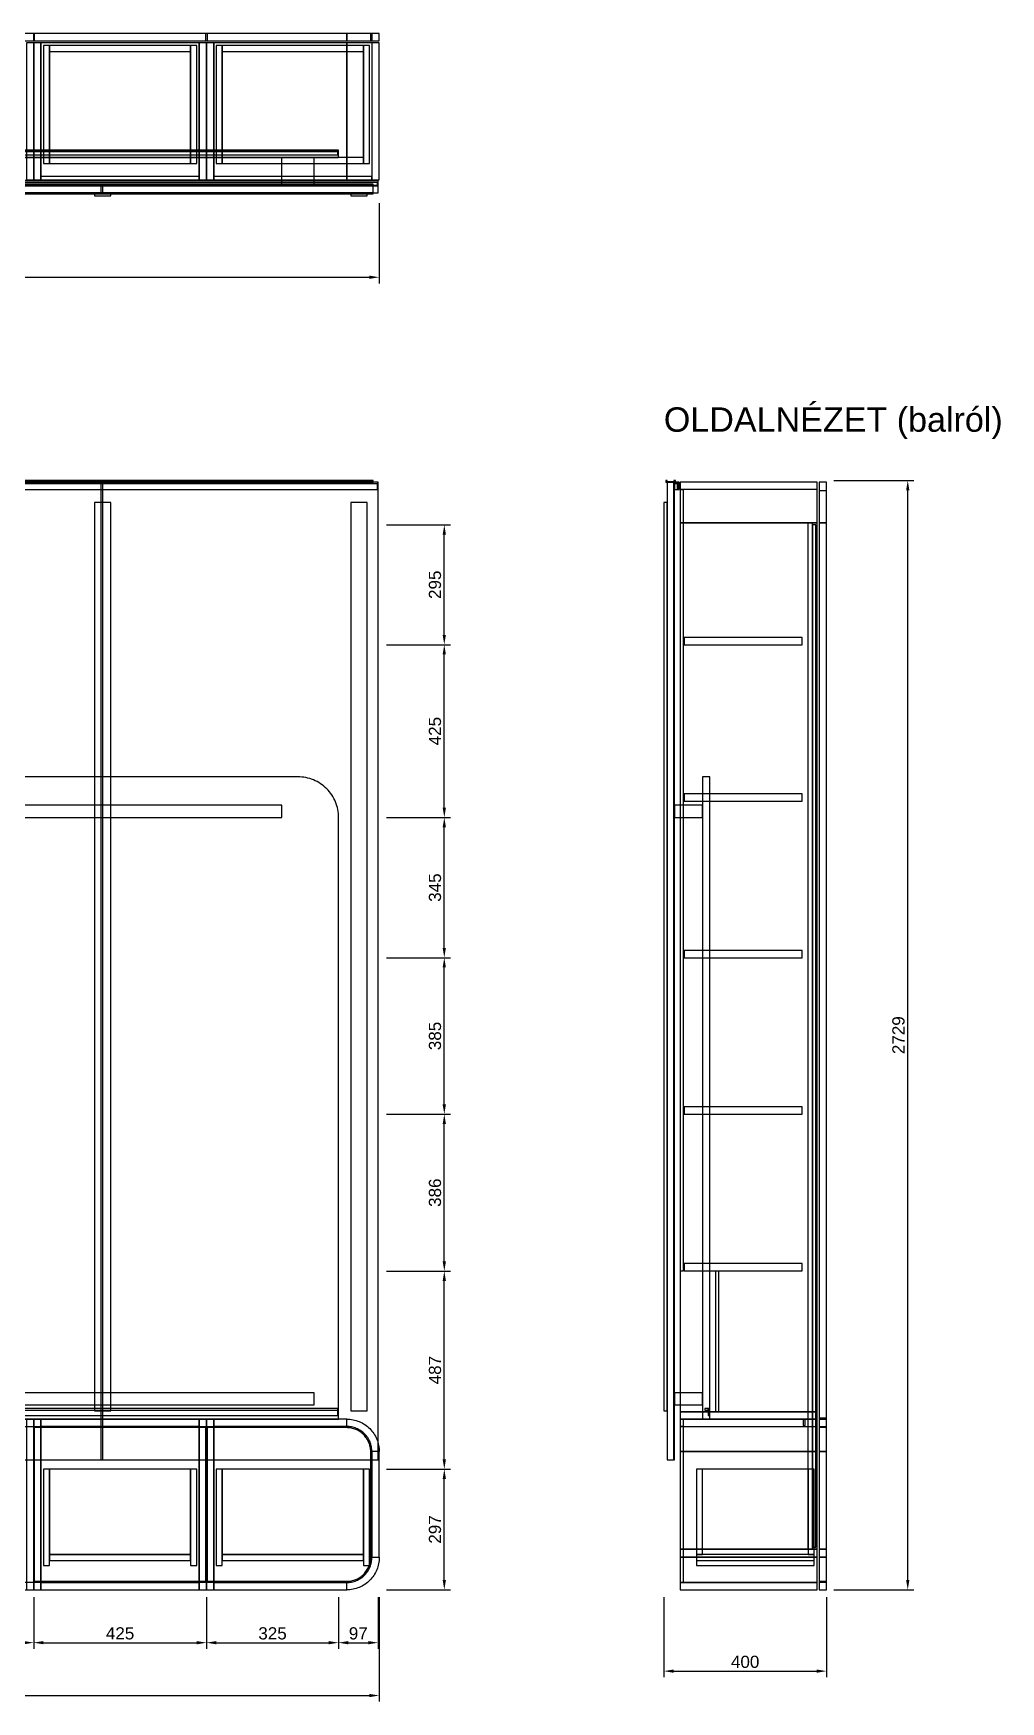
# Model space of a CAD drawing. Header units: millimetres. Extents: x -303 to 5128, y 1225 to 5525.
# Drawn here: x 2749 to 5128, y 1225 to 5329 of the extents above; entities that cross this region are included whole.
import ezdxf

# ---------------------------------------------------------------- set-up
doc = ezdxf.new("R2010")
doc.units = ezdxf.units.MM
doc.layers.add('MERET', color=2, linetype='Continuous')
doc.layers.add('MERET_NEZET', color=7, linetype='Continuous')
doc.styles.get("Standard").update_dxf_attribs({"font": 'Arial.ttf'})
doc.dimstyles.new('ISO-25', dxfattribs={"dimtxt": 2.5, "dimasz": 2.5, "dimexe": 1.25, "dimexo": 0.625, "dimtad": 1, "dimtxsty": 'Standard', "dimcen": 2.5, "dimadec": 0, "dimazin": 0, "dimtfac": 1, "dimtmove": 0, "dimatfit": 3, "dimfxl": 1, "dimarcsym": 0})

# ---------------------------------------------------------------- blocks, each defined once
blk = doc.blocks.new('*D19')
at = {"layer": 'Defpoints', "color": 0, "transparency": 16777216}
for p in [(0, 1500), (3600, 1500), (3600, 1240)]:
    blk.add_point(p, dxfattribs=at)
at = {"layer": 'MERET', "color": 0, "lineweight": -2, "transparency": 16777216}
for p, q in [((0, 1482), (0, 1225)), ((3600, 1482), (3600, 1225)), ((24, 1240), (3576, 1240))]:
    blk.add_line(p, q, dxfattribs=at)
at = {"layer": 'MERET', "color": 0, "transparency": 16777216}
for points in [[(24, 1244), (24, 1236), (0, 1240)], [(3576, 1244), (3576, 1236), (3600, 1240)]]:
    blk.add_solid(points, dxfattribs=at)
at = {"layer": 'MERET', "color": 0, "transparency": 16777216, "insert": (1800, 1262.8), "char_height": 30, "attachment_point": 5}
blk.add_mtext('3600', dxfattribs=at)
blk = doc.blocks.new('*D21')
at = {"layer": 'Defpoints', "color": 0, "transparency": 16777216}
for p in [(0, 4929), (3600, 4929), (3600, 4729)]:
    blk.add_point(p, dxfattribs=at)
at = {"layer": 'MERET', "color": 0, "lineweight": -2, "transparency": 16777216}
for p, q in [((0, 4911), (0, 4714)), ((3600, 4911), (3600, 4714)), ((24, 4729), (3576, 4729))]:
    blk.add_line(p, q, dxfattribs=at)
at = {"layer": 'MERET', "color": 0, "transparency": 16777216}
for points in [[(24, 4733), (24, 4725), (0, 4729)], [(3576, 4733), (3576, 4725), (3600, 4729)]]:
    blk.add_solid(points, dxfattribs=at)
at = {"layer": 'MERET', "color": 0, "transparency": 16777216, "insert": (1800, 4751.8), "char_height": 30, "attachment_point": 5}
blk.add_mtext('3600', dxfattribs=at)
blk = doc.blocks.new('*D23')
at = {"layer": 'Defpoints', "color": 0, "transparency": 16777216}
for p in [(4300, 1500), (4700, 1500), (4700, 1300)]:
    blk.add_point(p, dxfattribs=at)
at = {"layer": 'MERET', "color": 0, "lineweight": -2, "transparency": 16777216}
for p, q in [((4300, 1482), (4300, 1285)), ((4700, 1482), (4700, 1285)), ((4324, 1300), (4676, 1300))]:
    blk.add_line(p, q, dxfattribs=at)
at = {"layer": 'MERET', "color": 0, "transparency": 16777216}
for points in [[(4324, 1304), (4324, 1296), (4300, 1300)], [(4676, 1304), (4676, 1296), (4700, 1300)]]:
    blk.add_solid(points, dxfattribs=at)
at = {"layer": 'MERET', "color": 0, "transparency": 16777216, "insert": (4500, 1322.8), "char_height": 30, "attachment_point": 5}
blk.add_mtext('400', dxfattribs=at)
blk = doc.blocks.new('*D24')
at = {"layer": 'Defpoints', "color": 0, "transparency": 16777216}
for p in [(4700, 4229), (4900, 4229), (4700, 1500)]:
    blk.add_point(p, dxfattribs=at)
at = {"layer": 'MERET', "color": 0, "lineweight": -2, "transparency": 16777216}
for p, q in [((4718, 4229), (4915, 4229)), ((4900, 1524), (4900, 4205)), ((4718, 1500), (4915, 1500))]:
    blk.add_line(p, q, dxfattribs=at)
at = {"layer": 'MERET', "color": 0, "transparency": 16777216}
for points in [[(4896, 4205), (4904, 4205), (4900, 4229)], [(4896, 1524), (4904, 1524), (4900, 1500)]]:
    blk.add_solid(points, dxfattribs=at)
at = {"layer": 'MERET', "color": 0, "transparency": 16777216, "insert": (4877.2, 2864.5), "char_height": 30, "attachment_point": 5, "rotation": 90}
blk.add_mtext('2729', dxfattribs=at)
blk = doc.blocks.new('*D31')
at = {"layer": 'Defpoints', "color": 0, "transparency": 16777216}
for p in [(1720, 1500), (2750, 1500), (2750, 1370)]:
    blk.add_point(p, dxfattribs=at)
at = {"layer": 'MERET', "color": 0, "lineweight": -2, "transparency": 16777216}
for p, q in [((1720, 1482), (1720, 1355)), ((2750, 1482), (2750, 1355)), ((1744, 1370), (2726, 1370))]:
    blk.add_line(p, q, dxfattribs=at)
at = {"layer": 'MERET', "color": 0, "transparency": 16777216}
for points in [[(1744, 1374), (1744, 1366), (1720, 1370)], [(2726, 1374), (2726, 1366), (2750, 1370)]]:
    blk.add_solid(points, dxfattribs=at)
at = {"layer": 'MERET', "color": 0, "transparency": 16777216, "insert": (2235, 1392.8), "char_height": 30, "attachment_point": 5}
blk.add_mtext('1030', dxfattribs=at)
blk = doc.blocks.new('*D32')
at = {"layer": 'Defpoints', "color": 0, "transparency": 16777216}
for p in [(2750, 1500), (3175, 1500), (3175, 1370)]:
    blk.add_point(p, dxfattribs=at)
at = {"layer": 'MERET', "color": 0, "lineweight": -2, "transparency": 16777216}
for p, q in [((2750, 1482), (2750, 1355)), ((3175, 1482), (3175, 1355)), ((2774, 1370), (3151, 1370))]:
    blk.add_line(p, q, dxfattribs=at)
at = {"layer": 'MERET', "color": 0, "transparency": 16777216}
for points in [[(2774, 1374), (2774, 1366), (2750, 1370)], [(3151, 1374), (3151, 1366), (3175, 1370)]]:
    blk.add_solid(points, dxfattribs=at)
at = {"layer": 'MERET', "color": 0, "transparency": 16777216, "insert": (2962.5, 1392.8), "char_height": 30, "attachment_point": 5}
blk.add_mtext('425', dxfattribs=at)
blk = doc.blocks.new('*D33')
at = {"layer": 'Defpoints', "color": 0, "transparency": 16777216}
for p in [(3175, 1500), (3500, 1500), (3500, 1370)]:
    blk.add_point(p, dxfattribs=at)
at = {"layer": 'MERET', "color": 0, "lineweight": -2, "transparency": 16777216}
for p, q in [((3175, 1482), (3175, 1355)), ((3500, 1482), (3500, 1355)), ((3199, 1370), (3476, 1370))]:
    blk.add_line(p, q, dxfattribs=at)
at = {"layer": 'MERET', "color": 0, "transparency": 16777216}
for points in [[(3199, 1374), (3199, 1366), (3175, 1370)], [(3476, 1374), (3476, 1366), (3500, 1370)]]:
    blk.add_solid(points, dxfattribs=at)
at = {"layer": 'MERET', "color": 0, "transparency": 16777216, "insert": (3337.5, 1392.8), "char_height": 30, "attachment_point": 5}
blk.add_mtext('325', dxfattribs=at)
blk = doc.blocks.new('*D34')
at = {"layer": 'Defpoints', "color": 0, "transparency": 16777216}
for p in [(3500, 1500), (3597, 1500), (3597, 1370)]:
    blk.add_point(p, dxfattribs=at)
at = {"layer": 'MERET', "color": 0, "lineweight": -2, "transparency": 16777216}
for p, q in [((3500, 1482), (3500, 1355)), ((3597, 1482), (3597, 1355)), ((3524, 1370), (3573, 1370))]:
    blk.add_line(p, q, dxfattribs=at)
at = {"layer": 'MERET', "color": 0, "transparency": 16777216}
for points in [[(3524, 1374), (3524, 1366), (3500, 1370)], [(3573, 1374), (3573, 1366), (3597, 1370)]]:
    blk.add_solid(points, dxfattribs=at)
at = {"layer": 'MERET', "color": 0, "transparency": 16777216, "insert": (3548.5, 1392.8), "char_height": 30, "attachment_point": 5}
blk.add_mtext('97', dxfattribs=at)
blk = doc.blocks.new('*D35')
at = {"layer": 'Defpoints', "color": 0, "transparency": 16777216}
for p in [(3600, 1797), (3760, 1797), (3600, 1500)]:
    blk.add_point(p, dxfattribs=at)
at = {"layer": 'MERET', "color": 0, "lineweight": -2, "transparency": 16777216}
for p, q in [((3618, 1797), (3775, 1797)), ((3760, 1524), (3760, 1773)), ((3618, 1500), (3775, 1500))]:
    blk.add_line(p, q, dxfattribs=at)
at = {"layer": 'MERET', "color": 0, "transparency": 16777216}
for points in [[(3756, 1773), (3764, 1773), (3760, 1797)], [(3756, 1524), (3764, 1524), (3760, 1500)]]:
    blk.add_solid(points, dxfattribs=at)
at = {"layer": 'MERET', "color": 0, "transparency": 16777216, "insert": (3737.2, 1648.5), "char_height": 30, "attachment_point": 5, "rotation": 90}
blk.add_mtext('297', dxfattribs=at)
blk = doc.blocks.new('*D36')
at = {"layer": 'Defpoints', "color": 0, "transparency": 16777216}
for p in [(3600, 2284), (3760, 2284), (3600, 1797)]:
    blk.add_point(p, dxfattribs=at)
at = {"layer": 'MERET', "color": 0, "lineweight": -2, "transparency": 16777216}
for p, q in [((3618, 2284), (3775, 2284)), ((3760, 1821), (3760, 2260)), ((3618, 1797), (3775, 1797))]:
    blk.add_line(p, q, dxfattribs=at)
at = {"layer": 'MERET', "color": 0, "transparency": 16777216}
for points in [[(3756, 2260), (3764, 2260), (3760, 2284)], [(3756, 1821), (3764, 1821), (3760, 1797)]]:
    blk.add_solid(points, dxfattribs=at)
at = {"layer": 'MERET', "color": 0, "transparency": 16777216, "insert": (3737.2, 2040.5), "char_height": 30, "attachment_point": 5, "rotation": 90}
blk.add_mtext('487', dxfattribs=at)
blk = doc.blocks.new('*D37')
at = {"layer": 'Defpoints', "color": 0, "transparency": 16777216}
for p in [(3600, 2670), (3760, 2670), (3600, 2284)]:
    blk.add_point(p, dxfattribs=at)
at = {"layer": 'MERET', "color": 0, "lineweight": -2, "transparency": 16777216}
for p, q in [((3618, 2670), (3775, 2670)), ((3760, 2308), (3760, 2646)), ((3618, 2284), (3775, 2284))]:
    blk.add_line(p, q, dxfattribs=at)
at = {"layer": 'MERET', "color": 0, "transparency": 16777216}
for points in [[(3756, 2646), (3764, 2646), (3760, 2670)], [(3756, 2308), (3764, 2308), (3760, 2284)]]:
    blk.add_solid(points, dxfattribs=at)
at = {"layer": 'MERET', "color": 0, "transparency": 16777216, "insert": (3737.2, 2477), "char_height": 30, "attachment_point": 5, "rotation": 90}
blk.add_mtext('386', dxfattribs=at)
blk = doc.blocks.new('*D38')
at = {"layer": 'Defpoints', "color": 0, "transparency": 16777216}
for p in [(3600, 3055), (3760, 3055), (3600, 2670)]:
    blk.add_point(p, dxfattribs=at)
at = {"layer": 'MERET', "color": 0, "lineweight": -2, "transparency": 16777216}
for p, q in [((3618, 3055), (3775, 3055)), ((3760, 2694), (3760, 3031)), ((3618, 2670), (3775, 2670))]:
    blk.add_line(p, q, dxfattribs=at)
at = {"layer": 'MERET', "color": 0, "transparency": 16777216}
for points in [[(3756, 3031), (3764, 3031), (3760, 3055)], [(3756, 2694), (3764, 2694), (3760, 2670)]]:
    blk.add_solid(points, dxfattribs=at)
at = {"layer": 'MERET', "color": 0, "transparency": 16777216, "insert": (3737.2, 2862.5), "char_height": 30, "attachment_point": 5, "rotation": 90}
blk.add_mtext('385', dxfattribs=at)
blk = doc.blocks.new('*D39')
at = {"layer": 'Defpoints', "color": 0, "transparency": 16777216}
for p in [(3600, 3400), (3760, 3400), (3600, 3055)]:
    blk.add_point(p, dxfattribs=at)
at = {"layer": 'MERET', "color": 0, "lineweight": -2, "transparency": 16777216}
for p, q in [((3618, 3400), (3775, 3400)), ((3760, 3079), (3760, 3376)), ((3618, 3055), (3775, 3055))]:
    blk.add_line(p, q, dxfattribs=at)
at = {"layer": 'MERET', "color": 0, "transparency": 16777216}
for points in [[(3756, 3376), (3764, 3376), (3760, 3400)], [(3756, 3079), (3764, 3079), (3760, 3055)]]:
    blk.add_solid(points, dxfattribs=at)
at = {"layer": 'MERET', "color": 0, "transparency": 16777216, "insert": (3737.2, 3227.5), "char_height": 30, "attachment_point": 5, "rotation": 90}
blk.add_mtext('345', dxfattribs=at)
blk = doc.blocks.new('*D40')
at = {"layer": 'Defpoints', "color": 0, "transparency": 16777216}
for p in [(3600, 3825), (3760, 3825), (3600, 3400)]:
    blk.add_point(p, dxfattribs=at)
at = {"layer": 'MERET', "color": 0, "lineweight": -2, "transparency": 16777216}
for p, q in [((3618, 3825), (3775, 3825)), ((3760, 3424), (3760, 3801)), ((3618, 3400), (3775, 3400))]:
    blk.add_line(p, q, dxfattribs=at)
at = {"layer": 'MERET', "color": 0, "transparency": 16777216}
for points in [[(3756, 3801), (3764, 3801), (3760, 3825)], [(3756, 3424), (3764, 3424), (3760, 3400)]]:
    blk.add_solid(points, dxfattribs=at)
at = {"layer": 'MERET', "color": 0, "transparency": 16777216, "insert": (3737.2, 3612.5), "char_height": 30, "attachment_point": 5, "rotation": 90}
blk.add_mtext('425', dxfattribs=at)
blk = doc.blocks.new('*D41')
at = {"layer": 'Defpoints', "color": 0, "transparency": 16777216}
for p in [(3600, 4120), (3760, 4120), (3600, 3825)]:
    blk.add_point(p, dxfattribs=at)
at = {"layer": 'MERET', "color": 0, "lineweight": -2, "transparency": 16777216}
for p, q in [((3618, 4120), (3775, 4120)), ((3760, 3849), (3760, 4096)), ((3618, 3825), (3775, 3825))]:
    blk.add_line(p, q, dxfattribs=at)
at = {"layer": 'MERET', "color": 0, "transparency": 16777216}
for points in [[(3756, 4096), (3764, 4096), (3760, 4120)], [(3756, 3849), (3764, 3849), (3760, 3825)]]:
    blk.add_solid(points, dxfattribs=at)
at = {"layer": 'MERET', "color": 0, "transparency": 16777216, "insert": (3737.2, 3972.5), "char_height": 30, "attachment_point": 5, "rotation": 90}
blk.add_mtext('295', dxfattribs=at)

msp = doc.modelspace()

# ---------------------------------------------------------------- linework, layer by layer
at = {"layer": 'MERET_NEZET'}
for points in [[(1720, 5311), (2750, 5311), (2750, 5329), (1720, 5329)], [(1720, 5311), (2750, 5311), (2750, 5329), (1720, 5329)], [(2732, 4969), (2750, 4969), (2750, 5306), (2732, 5306)], [(2750, 5311), (3520, 5311), (3520, 5329), (2750, 5329)], [(2750, 5311), (3520, 5311), (3520, 5329), (2750, 5329)], [(2750, 4969), (2768, 4969), (2768, 5306), (2750, 5306)], [(2751.5, 5311), (3173.5, 5311), (3173.5, 5329), (2751.5, 5329)], [(2768, 4969), (3157, 4969), (3157, 5306), (2768, 5306)], [(2768, 4969), (3157, 4969), (3157, 5306), (2768, 5306)], [(2774, 5009), (2789, 5009), (2789, 5299), (2774, 5299)], [(2789, 5284), (3136, 5284), (3136, 5299), (2789, 5299)], [(2789, 5009), (3136, 5009), (3136, 5299), (2789, 5299)], [(3136, 5009), (3151, 5009), (3151, 5299), (3136, 5299)], [(3157, 4969), (3175, 4969), (3175, 5306), (3157, 5306)], [(3175, 4969), (3193, 4969), (3193, 5306), (3175, 5306)], [(3176.5, 5311), (3579, 5311), (3579, 5329), (3176.5, 5329)], [(3193, 4969), (3520, 4969), (3520, 5306), (3193, 5306)], [(3193, 4969), (3520, 4969), (3520, 5306), (3193, 5306)], [(3199, 5009), (3214, 5009), (3214, 5299), (3199, 5299)], [(3214, 5284), (3561, 5284), (3561, 5299), (3214, 5299)], [(3214, 5009), (3561, 5009), (3561, 5299), (3214, 5299)], [(3520, 5311), (3600, 5311), (3600, 5329), (3520, 5329)], [(3520, 5311), (3600, 5311), (3600, 5329), (3520, 5329)], [(3520, 4969), (3600, 4969), (3600, 5306), (3520, 5306)], [(3520, 4969), (3600, 4969), (3600, 5306), (3520, 5306)], [(3561, 5009), (3576, 5009), (3576, 5299), (3561, 5299)], [(3582, 5311), (3600, 5311), (3600, 5329), (3582, 5329)], [(3582, 4969), (3600, 4969), (3600, 5306), (3582, 5306)], [(870, 5024), (3500, 5024), (3500, 5042), (870, 5042)], [(870, 5038), (3498, 5038), (3498, 5042), (870, 5042)], [(870, 5030), (3498, 5030), (3498, 5038), (870, 5038)], [(910, 4955), (3440, 4955), (3440, 5024), (910, 5024)], [(1340, 4955), (3360, 4955), (3360, 5024), (1340, 5024)], [(2789, 5009), (3136, 5009), (3136, 5024), (2789, 5024)], [(3214, 5009), (3561, 5009), (3561, 5024), (3214, 5024)], [(740, 4963), (3597, 4963), (3597, 4967), (740, 4967)], [(2768, 4969), (3157, 4969), (3157, 4977), (2768, 4977)], [(3193, 4969), (3582, 4969), (3582, 4977), (3193, 4977)], [(740, 4955), (3597, 4955), (3597, 4963), (740, 4963)], [(740, 4934), (3585, 4934), (3585, 4958), (740, 4958)], [(740, 4954), (3585, 4954), (3585, 4958), (740, 4958)], [(740, 4954), (3597, 4954), (3597, 4955), (740, 4955)], [(740, 4934), (3585, 4934), (3585, 4937), (740, 4937)], [(2236.5, 4937), (2916, 4937), (2916, 4954), (2236.5, 4954)], [(2900, 4929), (2940, 4929), (2940, 4937), (2900, 4937)], [(2919, 4937), (3597, 4937), (3597, 4954), (2919, 4954)], [(3530, 4929), (3570, 4929), (3570, 4937), (3530, 4937)], [(3595, 4955), (3597, 4955), (3597, 4963), (3595, 4963)], [(740, 4226), (3585, 4226), (3585, 4229), (740, 4229)], [(740, 4226), (3585, 4226), (3585, 4229), (740, 4229)], [(4305, 4226), (4308, 4226), (4308, 4229), (4305, 4229)], [(4325, 4226), (4329, 4226), (4329, 4229), (4325, 4229)], [(740, 4225), (3585, 4225), (3585, 4226), (740, 4226)], [(740, 1820), (3597, 1820), (3597, 4225), (740, 4225)], [(740, 4222), (3597, 4222), (3597, 4225), (740, 4225)], [(740, 4207), (3597, 4207), (3597, 4225), (740, 4225)], [(2236.5, 1820), (2916, 1820), (2916, 4225), (2236.5, 4225)], [(2919, 1820), (3597, 1820), (3597, 4225), (2919, 4225)], [(3595, 4207), (3597, 4207), (3597, 4222), (3595, 4222)], [(4305, 4225), (4329, 4225), (4329, 4226), (4305, 4226)], [(4308, 1820), (4325, 1820), (4325, 4225), (4308, 4225)], [(4308, 1820), (4325, 1820), (4325, 4225), (4308, 4225)], [(4308, 1820), (4325, 1820), (4325, 4225), (4308, 4225)], [(4308, 1820), (4325, 1820), (4325, 4225), (4308, 4225)], [(4325, 1820), (4326, 1820), (4326, 4225), (4325, 4225)], [(4326, 4222), (4334, 4222), (4334, 4225), (4326, 4225)], [(4326, 4207), (4334, 4207), (4334, 4222), (4326, 4222)], [(4334, 4207), (4338, 4207), (4338, 4225), (4334, 4225)], [(4340, 4125), (4677, 4125), (4677, 4225), (4340, 4225)], [(4340, 1938), (4677, 1938), (4677, 4207), (4340, 4207)], [(4340, 2285), (4348, 2285), (4348, 4206), (4340, 4206)], [(4340, 2285), (4348, 2285), (4348, 4206), (4340, 4206)], [(4682, 4125), (4700, 4125), (4700, 4225), (4682, 4225)], [(4682, 1521), (4700, 1521), (4700, 4204), (4682, 4204)], [(4682, 1923), (4700, 1923), (4700, 4204), (4682, 4204)], [(2900, 1940), (2940, 1940), (2940, 4175), (2900, 4175)], [(3530, 1940), (3570, 1940), (3570, 4175), (3530, 4175)], [(4300, 1940), (4308, 1940), (4308, 4175), (4300, 4175)], [(4300, 1940), (4308, 1940), (4308, 4175), (4300, 4175)], [(4300, 1940), (4308, 1940), (4308, 4175), (4300, 4175)], [(4300, 1940), (4308, 1940), (4308, 4175), (4300, 4175)], [(4300, 1940), (4308, 1940), (4308, 4175), (4300, 4175)], [(4340, 1600), (4677, 1600), (4677, 4125), (4340, 4125)], [(4340, 1920), (4677, 1920), (4677, 4125), (4340, 4125)], [(4654, 1600), (4666, 1600), (4666, 4125), (4654, 4125)], [(4666, 1605), (4674, 1605), (4674, 4120), (4666, 4120)], [(4682, 1600), (4700, 1600), (4700, 4125), (4682, 4125)], [(4682, 1920), (4700, 1920), (4700, 4125), (4682, 4125)], [(4350, 3825), (4640, 3825), (4640, 3843), (4350, 3843)], [(4350, 3825), (4640, 3825), (4640, 3843), (4350, 3843)], [(4395, 1920), (4413, 1920), (4413, 3500), (4395, 3500)], [(4350, 3440), (4640, 3440), (4640, 3458), (4350, 3458)], [(4350, 3440), (4640, 3440), (4640, 3458), (4350, 3458)], [(1340, 3400), (3360, 3400), (3360, 3430), (1340, 3430)], [(4326, 3400), (4395, 3400), (4395, 3430), (4326, 3430)], [(4350, 3055), (4640, 3055), (4640, 3073), (4350, 3073)], [(4350, 3055), (4640, 3055), (4640, 3073), (4350, 3073)], [(4350, 2670), (4640, 2670), (4640, 2688), (4350, 2688)], [(4350, 2670), (4640, 2670), (4640, 2688), (4350, 2688)], [(4350, 2285), (4640, 2285), (4640, 2303), (4350, 2303)], [(4350, 2285), (4640, 2285), (4640, 2303), (4350, 2303)], [(4427, 1939), (4435, 1939), (4435, 2284), (4427, 2284)], [(4427, 1939), (4435, 1939), (4435, 2284), (4427, 2284)], [(910, 1955), (3440, 1955), (3440, 1985), (910, 1985)], [(4326, 1955), (4395, 1955), (4395, 1985), (4326, 1985)], [(870, 1942), (3498, 1942), (3498, 1946), (870, 1946)], [(870, 1929), (3498, 1929), (3498, 1946), (870, 1946)], [(4340, 1920), (4677, 1920), (4677, 1938), (4340, 1938)], [(4401, 1942), (4409, 1942), (4409, 1946), (4401, 1946)], [(4409, 1929), (4413, 1929), (4413, 1946), (4409, 1946)], [(1720, 1902), (2750, 1902), (2750, 1920), (1720, 1920)], [(2732, 1500), (2750, 1500), (2750, 1920), (2732, 1920)], [(2750, 1500), (2768, 1500), (2768, 1920), (2750, 1920)], [(2750, 1902), (3520, 1902), (3520, 1920), (2750, 1920)], [(2751.5, 1521), (3173.5, 1521), (3173.5, 1899), (2751.5, 1899)], [(2768, 1902), (3157, 1902), (3157, 1920), (2768, 1920)], [(2768, 1518), (3157, 1518), (3157, 1902), (2768, 1902)], [(3157, 1500), (3175, 1500), (3175, 1920), (3157, 1920)], [(3175, 1500), (3193, 1500), (3193, 1920), (3175, 1920)], [(3176.5, 1521), (3520, 1521), (3520, 1521), (3522.89, 1521.07), (3525.78, 1521.28), (3528.66, 1521.64), (3531.51, 1522.13), (3534.34, 1522.77), (3537.13, 1523.54), (3539.88, 1524.45), (3542.58, 1525.49), (3545.23, 1526.66), (3547.81, 1527.97), (3550.33, 1529.39), (3552.78, 1530.94), (3555.15, 1532.61), (3557.43, 1534.39), (3559.62, 1536.28), (3561.72, 1538.28), (3563.72, 1540.38), (3565.61, 1542.57), (3567.39, 1544.85), (3569.06, 1547.22), (3570.61, 1549.67), (3572.03, 1552.19), (3573.34, 1554.77), (3574.51, 1557.42), (3575.55, 1560.12), (3576.46, 1562.87), (3577.23, 1565.66), (3577.87, 1568.49), (3578.36, 1571.34), (3578.72, 1574.22), (3578.93, 1577.11), (3579, 1580), (3579, 1840), (3579, 1840), (3578.93, 1842.89), (3578.72, 1845.78), (3578.36, 1848.66), (3577.87, 1851.51), (3577.23, 1854.34), (3576.46, 1857.13), (3575.55, 1859.88), (3574.51, 1862.58), (3573.34, 1865.23), (3572.03, 1867.81), (3570.61, 1870.33), (3569.06, 1872.78), (3567.39, 1875.15), (3565.61, 1877.43), (3563.72, 1879.62), (3561.72, 1881.72), (3559.62, 1883.72), (3557.43, 1885.61), (3555.15, 1887.39), (3552.78, 1889.06), (3550.33, 1890.61), (3547.81, 1892.03), (3545.23, 1893.34), (3542.58, 1894.51), (3539.88, 1895.55), (3537.13, 1896.46), (3534.34, 1897.23), (3531.51, 1897.87), (3528.66, 1898.36), (3525.78, 1898.72), (3522.89, 1898.93), (3520, 1899), (3176.5, 1899)], [(3193, 1902), (3520, 1902), (3520, 1920), (3193, 1920)], [(3193, 1518), (3520, 1518), (3520, 1518), (3523.04, 1518.07), (3526.08, 1518.3), (3529.1, 1518.67), (3532.1, 1519.19), (3535.06, 1519.86), (3538, 1520.67), (3540.89, 1521.62), (3543.73, 1522.72), (3546.51, 1523.95), (3549.23, 1525.32), (3551.87, 1526.82), (3554.45, 1528.45), (3556.93, 1530.2), (3559.33, 1532.07), (3561.64, 1534.06), (3563.84, 1536.16), (3565.94, 1538.36), (3567.93, 1540.67), (3569.8, 1543.07), (3571.55, 1545.55), (3573.18, 1548.13), (3574.68, 1550.77), (3576.05, 1553.49), (3577.28, 1556.27), (3578.38, 1559.11), (3579.33, 1562), (3580.14, 1564.94), (3580.81, 1567.9), (3581.33, 1570.9), (3581.7, 1573.92), (3581.93, 1576.96), (3582, 1580), (3582, 1840), (3582, 1840), (3581.93, 1843.04), (3581.7, 1846.08), (3581.33, 1849.1), (3580.81, 1852.1), (3580.14, 1855.06), (3579.33, 1858), (3578.38, 1860.89), (3577.28, 1863.73), (3576.05, 1866.51), (3574.68, 1869.23), (3573.18, 1871.87), (3571.55, 1874.45), (3569.8, 1876.93), (3567.93, 1879.33), (3565.94, 1881.64), (3563.84, 1883.84), (3561.64, 1885.94), (3559.33, 1887.93), (3556.93, 1889.8), (3554.45, 1891.55), (3551.87, 1893.18), (3549.23, 1894.68), (3546.51, 1896.05), (3543.73, 1897.28), (3540.89, 1898.38), (3538, 1899.33), (3535.06, 1900.14), (3532.1, 1900.81), (3529.1, 1901.33), (3526.08, 1901.7), (3523.04, 1901.93), (3520, 1902), (3193, 1902)], [(3520, 1920), (3523.93, 1919.9), (3527.84, 1919.61), (3531.74, 1919.13), (3535.61, 1918.46), (3539.44, 1917.6), (3543.22, 1916.56), (3546.95, 1915.32), (3550.61, 1913.91), (3554.2, 1912.32), (3557.71, 1910.55), (3561.13, 1908.62), (3564.45, 1906.52), (3567.66, 1904.26), (3570.75, 1901.84), (3573.72, 1899.28), (3576.57, 1896.57), (3579.28, 1893.72), (3581.84, 1890.75), (3584.26, 1887.66), (3586.52, 1884.45), (3588.62, 1881.13), (3590.55, 1877.71), (3592.32, 1874.2), (3593.91, 1870.61), (3595.32, 1866.95), (3596.56, 1863.22), (3597.6, 1859.44), (3598.46, 1855.61), (3599.13, 1851.74), (3599.61, 1847.84), (3599.9, 1843.93), (3600, 1840), (3582, 1840), (3582, 1840), (3581.93, 1843.04), (3581.7, 1846.08), (3581.33, 1849.1), (3580.81, 1852.1), (3580.14, 1855.06), (3579.33, 1858), (3578.38, 1860.89), (3577.28, 1863.73), (3576.05, 1866.51), (3574.68, 1869.23), (3573.18, 1871.87), (3571.55, 1874.45), (3569.8, 1876.93), (3567.93, 1879.33), (3565.94, 1881.64), (3563.84, 1883.84), (3561.64, 1885.94), (3559.33, 1887.93), (3556.93, 1889.8), (3554.45, 1891.55), (3551.87, 1893.18), (3549.23, 1894.68), (3546.51, 1896.05), (3543.73, 1897.28), (3540.89, 1898.38), (3538, 1899.33), (3535.06, 1900.14), (3532.1, 1900.81), (3529.1, 1901.33), (3526.08, 1901.7), (3523.04, 1901.93), (3520, 1902)], [(3520, 1920), (3523.93, 1919.9), (3527.84, 1919.61), (3531.74, 1919.13), (3535.61, 1918.46), (3539.44, 1917.6), (3543.22, 1916.56), (3546.95, 1915.32), (3550.61, 1913.91), (3554.2, 1912.32), (3557.71, 1910.55), (3561.13, 1908.62), (3564.45, 1906.52), (3567.66, 1904.26), (3570.75, 1901.84), (3573.72, 1899.28), (3576.57, 1896.57), (3579.28, 1893.72), (3581.84, 1890.75), (3584.26, 1887.66), (3586.52, 1884.45), (3588.62, 1881.13), (3590.55, 1877.71), (3592.32, 1874.2), (3593.91, 1870.61), (3595.32, 1866.95), (3596.56, 1863.22), (3597.6, 1859.44), (3598.46, 1855.61), (3599.13, 1851.74), (3599.61, 1847.84), (3599.9, 1843.93), (3600, 1840), (3582, 1840), (3582, 1840), (3581.93, 1843.04), (3581.7, 1846.08), (3581.33, 1849.1), (3580.81, 1852.1), (3580.14, 1855.06), (3579.33, 1858), (3578.38, 1860.89), (3577.28, 1863.73), (3576.05, 1866.51), (3574.68, 1869.23), (3573.18, 1871.87), (3571.55, 1874.45), (3569.8, 1876.93), (3567.93, 1879.33), (3565.94, 1881.64), (3563.84, 1883.84), (3561.64, 1885.94), (3559.33, 1887.93), (3556.93, 1889.8), (3554.45, 1891.55), (3551.87, 1893.18), (3549.23, 1894.68), (3546.51, 1896.05), (3543.73, 1897.28), (3540.89, 1898.38), (3538, 1899.33), (3535.06, 1900.14), (3532.1, 1900.81), (3529.1, 1901.33), (3526.08, 1901.7), (3523.04, 1901.93), (3520, 1902)], [(4340, 1518), (4677, 1518), (4677, 1920), (4340, 1920)], [(4340, 1518), (4677, 1518), (4677, 1920), (4340, 1920)], [(4340, 1902), (4677, 1902), (4677, 1920), (4340, 1920)], [(4340, 1500), (4677, 1500), (4677, 1920), (4340, 1920)], [(4340, 1500), (4677, 1500), (4677, 1920), (4340, 1920)], [(4340, 1902), (4677, 1902), (4677, 1920), (4340, 1920)], [(4340, 1500), (4677, 1500), (4677, 1920), (4340, 1920)], [(4340, 1500), (4677, 1500), (4677, 1920), (4340, 1920)], [(4340, 1902), (4677, 1902), (4677, 1920), (4340, 1920)], [(4340, 1500), (4677, 1500), (4677, 1920), (4340, 1920)], [(4340, 1500), (4677, 1500), (4677, 1920), (4340, 1920)], [(4340, 1902), (4677, 1902), (4677, 1920), (4340, 1920)], [(4340, 1500), (4677, 1500), (4677, 1920), (4340, 1920)], [(4340, 1500), (4677, 1500), (4677, 1920), (4340, 1920)], [(4340, 1902), (4677, 1902), (4677, 1920), (4340, 1920)], [(4340, 1500), (4677, 1500), (4677, 1920), (4340, 1920)], [(4340, 1902), (4677, 1902), (4677, 1920), (4340, 1920)], [(4340, 1840), (4677, 1840), (4677, 1920), (4340, 1920)], [(4340, 1518), (4677, 1518), (4677, 1920), (4340, 1920)], [(4340, 1518), (4348, 1518), (4348, 1920), (4340, 1920)], [(4340, 1518), (4348, 1518), (4348, 1902), (4340, 1902)], [(4340, 1518), (4348, 1518), (4348, 1902), (4340, 1902)], [(4340, 1518), (4348, 1518), (4348, 1902), (4340, 1902)], [(4340, 1518), (4348, 1518), (4348, 1902), (4340, 1902)], [(4340, 1518), (4348, 1518), (4348, 1902), (4340, 1902)], [(4340, 1518), (4348, 1518), (4348, 1902), (4340, 1902)], [(4643, 1904), (4648, 1904), (4648, 1920), (4643, 1920)], [(4682, 1902), (4700, 1902), (4700, 1920), (4682, 1920)], [(4682, 1902), (4700, 1902), (4700, 1920), (4682, 1920)], [(4682, 1902), (4700, 1902), (4700, 1920), (4682, 1920)], [(4682, 1902), (4700, 1902), (4700, 1920), (4682, 1920)], [(4682, 1840), (4700, 1840), (4700, 1920), (4682, 1920)], [(4682, 1521), (4700, 1521), (4700, 1899), (4682, 1899)], [(4682, 1521), (4700, 1521), (4700, 1899), (4682, 1899)], [(4682, 1521), (4700, 1521), (4700, 1899), (4682, 1899)], [(4682, 1521), (4700, 1521), (4700, 1899), (4682, 1899)], [(4682, 1521), (4700, 1521), (4700, 1899), (4682, 1899)], [(4682, 1521), (4700, 1521), (4700, 1899), (4682, 1899)], [(3582, 1580), (3600, 1580), (3600, 1840), (3582, 1840)], [(3582, 1580), (3600, 1580), (3600, 1840), (3582, 1840)], [(4340, 1580), (4677, 1580), (4677, 1840), (4340, 1840)], [(4682, 1580), (4700, 1580), (4700, 1840), (4682, 1840)], [(2774, 1560), (2789, 1560), (2789, 1797), (2774, 1797)], [(2789, 1587), (3136, 1587), (3136, 1797), (2789, 1797)], [(2789, 1587), (3136, 1587), (3136, 1797), (2789, 1797)], [(3136, 1560), (3151, 1560), (3151, 1797), (3136, 1797)], [(3199, 1560), (3214, 1560), (3214, 1797), (3199, 1797)], [(3214, 1587), (3561, 1587), (3561, 1797), (3214, 1797)], [(3214, 1587), (3561, 1587), (3561, 1797), (3214, 1797)], [(3561, 1560), (3576, 1560), (3576, 1797), (3561, 1797)], [(4380, 1560), (4670, 1560), (4670, 1797), (4380, 1797)], [(4380, 1560), (4670, 1560), (4670, 1797), (4380, 1797)], [(4380, 1587), (4395, 1587), (4395, 1797), (4380, 1797)], [(4380, 1560), (4670, 1560), (4670, 1797), (4380, 1797)], [(4380, 1560), (4670, 1560), (4670, 1797), (4380, 1797)], [(4380, 1587), (4395, 1587), (4395, 1797), (4380, 1797)], [(4380, 1560), (4670, 1560), (4670, 1797), (4380, 1797)], [(4380, 1560), (4670, 1560), (4670, 1797), (4380, 1797)], [(4380, 1587), (4395, 1587), (4395, 1797), (4380, 1797)], [(4380, 1560), (4670, 1560), (4670, 1797), (4380, 1797)], [(4380, 1560), (4670, 1560), (4670, 1797), (4380, 1797)], [(4380, 1587), (4395, 1587), (4395, 1797), (4380, 1797)], [(4380, 1560), (4670, 1560), (4670, 1797), (4380, 1797)], [(4380, 1560), (4670, 1560), (4670, 1797), (4380, 1797)], [(4380, 1587), (4395, 1587), (4395, 1797), (4380, 1797)], [(4380, 1560), (4670, 1560), (4670, 1797), (4380, 1797)], [(4380, 1560), (4670, 1560), (4670, 1797), (4380, 1797)], [(4380, 1587), (4395, 1587), (4395, 1797), (4380, 1797)], [(4655, 1587), (4670, 1587), (4670, 1797), (4655, 1797)], [(4655, 1587), (4670, 1587), (4670, 1797), (4655, 1797)], [(4655, 1587), (4670, 1587), (4670, 1797), (4655, 1797)], [(4655, 1587), (4670, 1587), (4670, 1797), (4655, 1797)], [(4655, 1587), (4670, 1587), (4670, 1797), (4655, 1797)], [(4655, 1587), (4670, 1587), (4670, 1797), (4655, 1797)], [(2789, 1572), (3136, 1572), (3136, 1587), (2789, 1587)], [(3214, 1572), (3561, 1572), (3561, 1587), (3214, 1587)], [(3520, 1518), (3523.04, 1518.07), (3526.08, 1518.3), (3529.1, 1518.67), (3532.1, 1519.19), (3535.06, 1519.86), (3538, 1520.67), (3540.89, 1521.62), (3543.73, 1522.72), (3546.51, 1523.95), (3549.23, 1525.32), (3551.87, 1526.82), (3554.45, 1528.45), (3556.93, 1530.2), (3559.33, 1532.07), (3561.64, 1534.06), (3563.84, 1536.16), (3565.94, 1538.36), (3567.93, 1540.67), (3569.8, 1543.07), (3571.55, 1545.55), (3573.18, 1548.13), (3574.68, 1550.77), (3576.05, 1553.49), (3577.28, 1556.27), (3578.38, 1559.11), (3579.33, 1562), (3580.14, 1564.94), (3580.81, 1567.9), (3581.33, 1570.9), (3581.7, 1573.92), (3581.93, 1576.96), (3582, 1580), (3582, 1580), (3600, 1580), (3599.9, 1576.07), (3599.61, 1572.16), (3599.13, 1568.26), (3598.46, 1564.39), (3597.6, 1560.56), (3596.56, 1556.78), (3595.32, 1553.05), (3593.91, 1549.39), (3592.32, 1545.8), (3590.55, 1542.29), (3588.62, 1538.87), (3586.52, 1535.55), (3584.26, 1532.34), (3581.84, 1529.25), (3579.28, 1526.28), (3576.57, 1523.43), (3573.72, 1520.72), (3570.75, 1518.16), (3567.66, 1515.74), (3564.45, 1513.48), (3561.13, 1511.38), (3557.71, 1509.45), (3554.2, 1507.68), (3550.61, 1506.09), (3546.95, 1504.68), (3543.22, 1503.44), (3539.44, 1502.4), (3535.61, 1501.54), (3531.74, 1500.87), (3527.84, 1500.39), (3523.93, 1500.1), (3520, 1500)], [(3520, 1518), (3523.04, 1518.07), (3526.08, 1518.3), (3529.1, 1518.67), (3532.1, 1519.19), (3535.06, 1519.86), (3538, 1520.67), (3540.89, 1521.62), (3543.73, 1522.72), (3546.51, 1523.95), (3549.23, 1525.32), (3551.87, 1526.82), (3554.45, 1528.45), (3556.93, 1530.2), (3559.33, 1532.07), (3561.64, 1534.06), (3563.84, 1536.16), (3565.94, 1538.36), (3567.93, 1540.67), (3569.8, 1543.07), (3571.55, 1545.55), (3573.18, 1548.13), (3574.68, 1550.77), (3576.05, 1553.49), (3577.28, 1556.27), (3578.38, 1559.11), (3579.33, 1562), (3580.14, 1564.94), (3580.81, 1567.9), (3581.33, 1570.9), (3581.7, 1573.92), (3581.93, 1576.96), (3582, 1580), (3582, 1580), (3600, 1580), (3599.9, 1576.07), (3599.61, 1572.16), (3599.13, 1568.26), (3598.46, 1564.39), (3597.6, 1560.56), (3596.56, 1556.78), (3595.32, 1553.05), (3593.91, 1549.39), (3592.32, 1545.8), (3590.55, 1542.29), (3588.62, 1538.87), (3586.52, 1535.55), (3584.26, 1532.34), (3581.84, 1529.25), (3579.28, 1526.28), (3576.57, 1523.43), (3573.72, 1520.72), (3570.75, 1518.16), (3567.66, 1515.74), (3564.45, 1513.48), (3561.13, 1511.38), (3557.71, 1509.45), (3554.2, 1507.68), (3550.61, 1506.09), (3546.95, 1504.68), (3543.22, 1503.44), (3539.44, 1502.4), (3535.61, 1501.54), (3531.74, 1500.87), (3527.84, 1500.39), (3523.93, 1500.1), (3520, 1500)], [(4340, 1500), (4677, 1500), (4677, 1600), (4340, 1600)], [(4340, 1500), (4677, 1500), (4677, 1580), (4340, 1580)], [(4380, 1572), (4670, 1572), (4670, 1587), (4380, 1587)], [(4380, 1572), (4670, 1572), (4670, 1587), (4380, 1587)], [(4380, 1572), (4670, 1572), (4670, 1587), (4380, 1587)], [(4380, 1572), (4670, 1572), (4670, 1587), (4380, 1587)], [(4380, 1572), (4670, 1572), (4670, 1587), (4380, 1587)], [(4380, 1572), (4670, 1572), (4670, 1587), (4380, 1587)], [(4682, 1500), (4700, 1500), (4700, 1600), (4682, 1600)], [(4682, 1500), (4700, 1500), (4700, 1580), (4682, 1580)], [(1720, 1500), (2750, 1500), (2750, 1518), (1720, 1518)], [(2750, 1500), (3520, 1500), (3520, 1518), (2750, 1518)], [(2768, 1500), (3157, 1500), (3157, 1518), (2768, 1518)], [(3193, 1500), (3520, 1500), (3520, 1518), (3193, 1518)], [(4340, 1500), (4677, 1500), (4677, 1518), (4340, 1518)], [(4340, 1500), (4677, 1500), (4677, 1518), (4340, 1518)], [(4340, 1500), (4677, 1500), (4677, 1518), (4340, 1518)], [(4340, 1500), (4677, 1500), (4677, 1518), (4340, 1518)], [(4340, 1500), (4677, 1500), (4677, 1518), (4340, 1518)], [(4682, 1500), (4700, 1500), (4700, 1518), (4682, 1518)], [(4682, 1500), (4700, 1500), (4700, 1518), (4682, 1518)], [(4682, 1500), (4700, 1500), (4700, 1518), (4682, 1518)]]:
    msp.add_lwpolyline(points, close=True, dxfattribs=at)
msp.add_lwpolyline([(870, 1920), (3500, 1920), (3500, 2020), (3500, 2020), (3500, 3400), (3499.88, 3404.91), (3499.52, 3409.8), (3498.92, 3414.67), (3498.08, 3419.51), (3497, 3424.3), (3495.69, 3429.03), (3494.15, 3433.69), (3492.39, 3438.27), (3490.4, 3442.76), (3488.19, 3447.14), (3485.77, 3451.41), (3483.15, 3455.56), (3480.32, 3459.57), (3477.3, 3463.44), (3474.1, 3467.16), (3470.71, 3470.71), (3467.16, 3474.1), (3463.44, 3477.3), (3459.57, 3480.32), (3455.56, 3483.15), (3451.41, 3485.77), (3447.14, 3488.19), (3442.76, 3490.4), (3438.27, 3492.39), (3433.69, 3494.15), (3429.03, 3495.69), (3424.3, 3497), (3419.51, 3498.08), (3414.67, 3498.92), (3409.8, 3499.52), (3404.91, 3499.88), (3400, 3500), (3400, 3500), (1320, 3500)], dxfattribs=at)

# ---------------------------------------------------------------- texts
msp.add_text('OLDALNÉZET (balról)', height=60, dxfattribs=at).set_placement((4300, 4349))

# ---------------------------------------------------------------- dimensions: what is measured, and where the dimension line sits
at = {"layer": 'MERET'}
for base, p1, p2, picture, middle in [((3600, 4729), (0, 4929), (3600, 4929), '*D21', (1800, 4751.83)), ((3600, 1240), (0, 1500), (3600, 1500), '*D19', (1800, 1262.83)), ((2750, 1370), (1720, 1500), (2750, 1500), '*D31', (2235, 1392.83)), ((3175, 1370), (2750, 1500), (3175, 1500), '*D32', (2962.5, 1392.82)), ((3500, 1370), (3175, 1500), (3500, 1500), '*D33', (3337.5, 1392.83)), ((3597, 1370), (3500, 1500), (3597, 1500), '*D34', (3548.5, 1392.82)), ((4700, 1300), (4300, 1500), (4700, 1500), '*D23', (4500, 1322.82))]:
    dim = msp.add_linear_dim(base=base, p1=p1, p2=p2, dimstyle='ISO-25', override={"dimscale": 12, "dimasz": 2, "dimexo": 1.5, "dimdec": 0}, dxfattribs=at)
    dim.commit()
    dim.dimension.update_dxf_attribs({"geometry": picture, "text_midpoint": middle})
for base, p1, p2, picture, middle in [((4900, 4229), (4700, 1500), (4700, 4229), '*D24', (4877.18, 2864.5)), ((3760, 4120), (3600, 3825), (3600, 4120), '*D41', (3737.18, 3972.5)), ((3760, 3825), (3600, 3400), (3600, 3825), '*D40', (3737.18, 3612.5)), ((3760, 3400), (3600, 3055), (3600, 3400), '*D39', (3737.17, 3227.5)), ((3760, 3055), (3600, 2670), (3600, 3055), '*D38', (3737.17, 2862.5)), ((3760, 2670), (3600, 2284), (3600, 2670), '*D37', (3737.17, 2477)), ((3760, 2284), (3600, 1797), (3600, 2284), '*D36', (3737.18, 2040.5)), ((3760, 1797), (3600, 1500), (3600, 1797), '*D35', (3737.18, 1648.5))]:
    dim = msp.add_linear_dim(base=base, p1=p1, p2=p2, angle=90, dimstyle='ISO-25', override={"dimscale": 12, "dimasz": 2, "dimexo": 1.5, "dimdec": 0}, dxfattribs=at)
    dim.commit()
    dim.dimension.update_dxf_attribs({"geometry": picture, "text_midpoint": middle})

doc.saveas('drawing.dxf')
